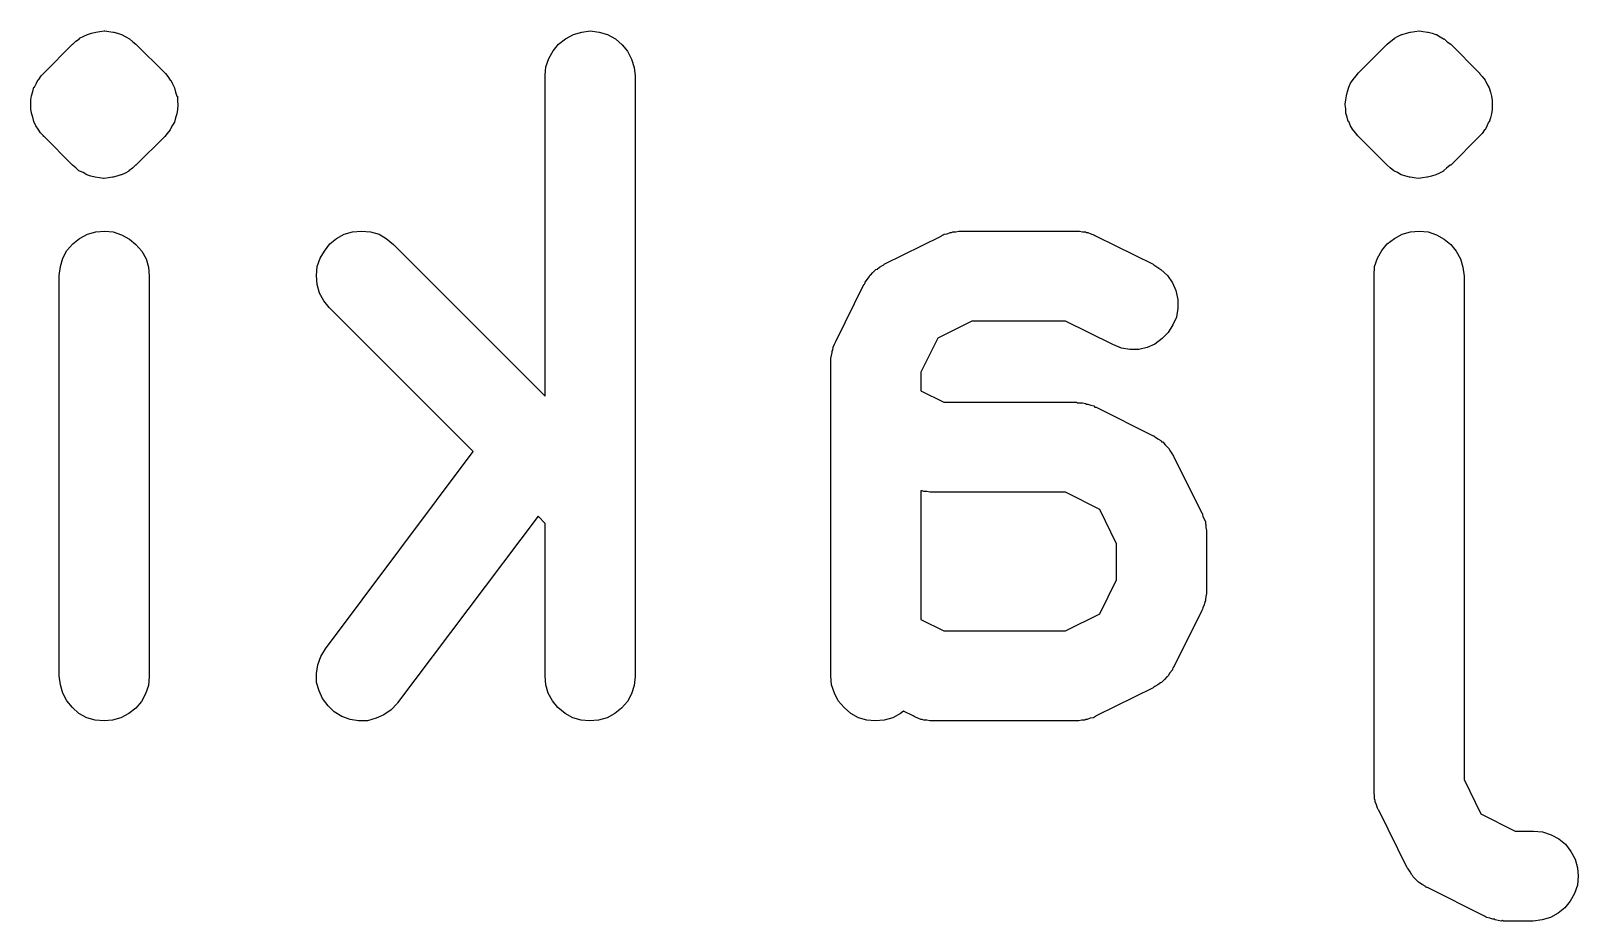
# Model space of a CAD drawing. Extents: x 131.5 to 184.4, y -145.8 to -137.7.
# Drawn here: x 150.344 to 152.922, y -139.201 to -137.717 of the extents above; entities that cross this region are included whole.
import ezdxf

# ---------------------------------------------------------------- set-up
doc = ezdxf.new("R2010")
doc.units = 0
doc.layers.add('BLACK', color=7, linetype='CONTINUOUS')

msp = doc.modelspace()

# ---------------------------------------------------------------- linework, layer by layer
at = {"layer": 'BLACK', "linetype": 'CONTINUOUS'}
for p, q in [((150.366, -137.787), (150.413, -137.739)), ((150.413, -137.739), (150.414, -137.739)), ((150.414, -137.739), (150.419, -137.734)), ((150.414, -137.739), (150.414, -137.739)), ((150.414, -137.739), (150.414, -137.739)), ((150.414, -137.739), (150.414, -137.739)), ((150.414, -137.739), (150.414, -137.739)), ((150.414, -137.739), (150.414, -137.739)), ((150.414, -137.739), (150.414, -137.739)), ((150.419, -137.734), (150.425, -137.73)), ((150.425, -137.729), (150.432, -137.726)), ((150.425, -137.73), (150.425, -137.729)), ((150.425, -137.73), (150.425, -137.73)), ((150.425, -137.73), (150.425, -137.73)), ((150.425, -137.73), (150.425, -137.73)), ((150.432, -137.726), (150.438, -137.723)), ((150.438, -137.723), (150.445, -137.721)), ((150.438, -137.723), (150.438, -137.723)), ((150.438, -137.723), (150.438, -137.723)), ((150.438, -137.723), (150.438, -137.723)), ((150.438, -137.723), (150.438, -137.723)), ((150.445, -137.721), (150.452, -137.719)), ((150.452, -137.719), (150.459, -137.718)), ((150.452, -137.719), (150.452, -137.719)), ((150.452, -137.719), (150.452, -137.719)), ((150.452, -137.719), (150.452, -137.719)), ((150.452, -137.719), (150.452, -137.719)), ((150.459, -137.718), (150.466, -137.717)), ((150.466, -137.717), (150.467, -137.717)), ((150.467, -137.717), (150.467, -137.717)), ((150.467, -137.717), (150.467, -137.717)), ((150.467, -137.717), (150.467, -137.717)), ((150.467, -137.717), (150.474, -137.718)), ((150.474, -137.718), (150.481, -137.719)), ((150.481, -137.719), (150.481, -137.719)), ((150.481, -137.719), (150.481, -137.719)), ((150.481, -137.719), (150.481, -137.719)), ((150.481, -137.719), (150.482, -137.719)), ((150.482, -137.719), (150.488, -137.721)), ((150.488, -137.721), (150.495, -137.723)), ((150.495, -137.723), (150.495, -137.723)), ((150.495, -137.723), (150.495, -137.723)), ((150.495, -137.723), (150.495, -137.723)), ((150.495, -137.723), (150.495, -137.723)), ((150.495, -137.723), (150.502, -137.727)), ((150.502, -137.727), (150.508, -137.73)), ((150.508, -137.73), (150.508, -137.73)), ((150.508, -137.73), (150.508, -137.73)), ((150.508, -137.73), (150.508, -137.73)), ((150.508, -137.73), (150.508, -137.73)), ((150.508, -137.73), (150.514, -137.735)), ((150.514, -137.735), (150.519, -137.739)), ((150.519, -137.739), (150.567, -137.787)), ((151.214, -137.75), (151.223, -137.739)), ((151.223, -137.739), (151.235, -137.73)), ((151.235, -137.73), (151.248, -137.723)), ((151.248, -137.723), (151.262, -137.719)), ((151.262, -137.719), (151.276, -137.717)), ((151.276, -137.717), (151.291, -137.719)), ((151.291, -137.719), (151.305, -137.723)), ((151.305, -137.723), (151.318, -137.73)), ((151.318, -137.73), (151.329, -137.74)), ((151.329, -137.74), (151.338, -137.751)), ((152.556, -137.787), (152.604, -137.739)), ((152.604, -137.739), (152.61, -137.734)), ((152.604, -137.739), (152.604, -137.739)), ((152.604, -137.739), (152.604, -137.739)), ((152.604, -137.739), (152.604, -137.739)), ((152.604, -137.739), (152.604, -137.739)), ((152.604, -137.739), (152.604, -137.739)), ((152.604, -137.739), (152.604, -137.739)), ((152.604, -137.739), (152.604, -137.739)), ((152.61, -137.734), (152.615, -137.73)), ((152.615, -137.73), (152.615, -137.73)), ((152.615, -137.73), (152.616, -137.73)), ((152.616, -137.729), (152.622, -137.726)), ((152.616, -137.73), (152.616, -137.729)), ((152.616, -137.73), (152.616, -137.73)), ((152.622, -137.726), (152.628, -137.723)), ((152.628, -137.723), (152.628, -137.723)), ((152.628, -137.723), (152.629, -137.723)), ((152.629, -137.723), (152.636, -137.721)), ((152.629, -137.723), (152.629, -137.723)), ((152.629, -137.723), (152.629, -137.723)), ((152.636, -137.721), (152.642, -137.719)), ((152.642, -137.719), (152.642, -137.719)), ((152.642, -137.719), (152.643, -137.719)), ((152.643, -137.719), (152.65, -137.718)), ((152.643, -137.719), (152.643, -137.719)), ((152.643, -137.719), (152.643, -137.719)), ((152.65, -137.718), (152.657, -137.717)), ((152.657, -137.717), (152.657, -137.717)), ((152.657, -137.717), (152.657, -137.717)), ((152.657, -137.717), (152.657, -137.717)), ((152.657, -137.717), (152.664, -137.718)), ((152.657, -137.717), (152.657, -137.717)), ((152.664, -137.718), (152.671, -137.719)), ((152.671, -137.719), (152.672, -137.719)), ((152.672, -137.719), (152.672, -137.719)), ((152.672, -137.719), (152.672, -137.719)), ((152.672, -137.719), (152.672, -137.719)), ((152.672, -137.719), (152.679, -137.721)), ((152.679, -137.721), (152.685, -137.723)), ((152.685, -137.723), (152.686, -137.723)), ((152.686, -137.723), (152.686, -137.723)), ((152.686, -137.723), (152.686, -137.723)), ((152.686, -137.723), (152.686, -137.723)), ((152.686, -137.723), (152.692, -137.727)), ((152.692, -137.727), (152.698, -137.73)), ((152.698, -137.73), (152.698, -137.73)), ((152.698, -137.73), (152.699, -137.73)), ((152.699, -137.73), (152.699, -137.73)), ((152.699, -137.73), (152.699, -137.73)), ((152.699, -137.73), (152.704, -137.735)), ((152.704, -137.735), (152.71, -137.739)), ((152.71, -137.739), (152.757, -137.787)), ((151.202, -137.777), (151.207, -137.763)), ((151.207, -137.763), (151.214, -137.75)), ((151.338, -137.751), (151.345, -137.764)), ((151.345, -137.764), (151.349, -137.778)), ((150.357, -137.798), (150.361, -137.792)), ((150.361, -137.792), (150.366, -137.787)), ((150.567, -137.787), (150.567, -137.787)), ((150.567, -137.787), (150.567, -137.787)), ((150.567, -137.787), (150.567, -137.787)), ((150.567, -137.787), (150.568, -137.788)), ((150.568, -137.788), (150.572, -137.793)), ((150.572, -137.793), (150.576, -137.799)), ((151.201, -137.791), (151.202, -137.777)), ((151.201, -137.792), (151.201, -137.791)), ((151.201, -138.326), (151.201, -137.792)), ((151.349, -137.778), (151.351, -137.792)), ((151.351, -137.792), (151.351, -138.792)), ((152.547, -137.798), (152.552, -137.792)), ((152.552, -137.792), (152.556, -137.787)), ((152.757, -137.787), (152.758, -137.787)), ((152.758, -137.787), (152.758, -137.787)), ((152.758, -137.787), (152.758, -137.787)), ((152.758, -137.787), (152.758, -137.788)), ((152.758, -137.788), (152.762, -137.793)), ((152.762, -137.793), (152.767, -137.799)), ((150.345, -137.825), (150.347, -137.818)), ((150.347, -137.818), (150.349, -137.811)), ((150.349, -137.811), (150.349, -137.811)), ((150.349, -137.811), (150.35, -137.811)), ((150.35, -137.811), (150.353, -137.804)), ((150.353, -137.804), (150.356, -137.798)), ((150.356, -137.798), (150.356, -137.798)), ((150.356, -137.798), (150.357, -137.798)), ((150.576, -137.799), (150.577, -137.799)), ((150.577, -137.799), (150.577, -137.799)), ((150.577, -137.799), (150.58, -137.805)), ((150.58, -137.805), (150.583, -137.812)), ((150.583, -137.812), (150.583, -137.812)), ((150.583, -137.812), (150.583, -137.812)), ((150.583, -137.812), (150.585, -137.819)), ((150.585, -137.819), (150.587, -137.826)), ((152.536, -137.825), (152.538, -137.818)), ((152.538, -137.818), (152.54, -137.811)), ((152.54, -137.811), (152.543, -137.804)), ((152.54, -137.811), (152.54, -137.811)), ((152.54, -137.811), (152.54, -137.811)), ((152.543, -137.804), (152.547, -137.798)), ((152.547, -137.798), (152.547, -137.798)), ((152.547, -137.798), (152.547, -137.798)), ((152.767, -137.799), (152.767, -137.799)), ((152.767, -137.799), (152.767, -137.799)), ((152.767, -137.799), (152.77, -137.805)), ((152.77, -137.805), (152.774, -137.812)), ((152.774, -137.812), (152.774, -137.812)), ((152.774, -137.812), (152.774, -137.812)), ((152.774, -137.812), (152.776, -137.819)), ((152.776, -137.819), (152.778, -137.826)), ((150.344, -137.832), (150.345, -137.825)), ((150.344, -137.839), (150.344, -137.832)), ((150.344, -137.84), (150.344, -137.839)), ((150.344, -137.839), (150.344, -137.839)), ((150.344, -137.847), (150.344, -137.84)), ((150.345, -137.825), (150.345, -137.825)), ((150.345, -137.825), (150.345, -137.825)), ((150.587, -137.826), (150.587, -137.826)), ((150.587, -137.826), (150.588, -137.826)), ((150.588, -137.826), (150.588, -137.833)), ((150.588, -137.833), (150.589, -137.84)), ((150.589, -137.841), (150.588, -137.848)), ((150.589, -137.84), (150.589, -137.841)), ((150.589, -137.841), (150.589, -137.841)), ((152.534, -137.839), (152.535, -137.832)), ((152.534, -137.84), (152.534, -137.839)), ((152.534, -137.839), (152.534, -137.839)), ((152.535, -137.847), (152.534, -137.84)), ((152.535, -137.832), (152.536, -137.825)), ((152.536, -137.825), (152.536, -137.825)), ((152.536, -137.825), (152.536, -137.825)), ((152.778, -137.826), (152.778, -137.826)), ((152.778, -137.826), (152.778, -137.826)), ((152.778, -137.826), (152.779, -137.833)), ((152.779, -137.833), (152.779, -137.84)), ((152.779, -137.84), (152.779, -137.841)), ((152.779, -137.841), (152.779, -137.841)), ((152.779, -137.841), (152.779, -137.848)), ((150.345, -137.854), (150.344, -137.847)), ((150.347, -137.861), (150.345, -137.854)), ((150.345, -137.854), (150.345, -137.854)), ((150.345, -137.854), (150.345, -137.854)), ((150.349, -137.868), (150.347, -137.861)), ((150.352, -137.875), (150.349, -137.868)), ((150.349, -137.868), (150.349, -137.868)), ((150.349, -137.868), (150.349, -137.868)), ((150.583, -137.869), (150.579, -137.876)), ((150.585, -137.862), (150.583, -137.869)), ((150.583, -137.869), (150.583, -137.869)), ((150.583, -137.869), (150.583, -137.869)), ((150.587, -137.855), (150.585, -137.862)), ((150.588, -137.848), (150.587, -137.855)), ((150.587, -137.855), (150.587, -137.855)), ((150.587, -137.855), (150.587, -137.855)), ((152.535, -137.854), (152.535, -137.847)), ((152.537, -137.861), (152.535, -137.854)), ((152.535, -137.854), (152.535, -137.854)), ((152.535, -137.854), (152.535, -137.854)), ((152.539, -137.868), (152.537, -137.861)), ((152.54, -137.868), (152.539, -137.868)), ((152.543, -137.875), (152.54, -137.868)), ((152.54, -137.868), (152.54, -137.868)), ((152.773, -137.869), (152.77, -137.876)), ((152.774, -137.869), (152.773, -137.869)), ((152.773, -137.869), (152.773, -137.869)), ((152.776, -137.862), (152.774, -137.869)), ((152.778, -137.855), (152.776, -137.862)), ((152.779, -137.848), (152.778, -137.855)), ((152.778, -137.855), (152.778, -137.855)), ((152.778, -137.855), (152.778, -137.855)), ((150.356, -137.881), (150.352, -137.875)), ((150.36, -137.887), (150.356, -137.881)), ((150.356, -137.881), (150.356, -137.881)), ((150.356, -137.881), (150.356, -137.881)), ((150.365, -137.892), (150.36, -137.887)), ((150.365, -137.893), (150.365, -137.892)), ((150.366, -137.893), (150.365, -137.893)), ((150.365, -137.893), (150.365, -137.893)), ((150.365, -137.893), (150.365, -137.893)), ((150.413, -137.941), (150.366, -137.893)), ((150.567, -137.893), (150.519, -137.941)), ((150.571, -137.888), (150.567, -137.893)), ((150.576, -137.882), (150.571, -137.888)), ((150.579, -137.876), (150.576, -137.882)), ((150.576, -137.882), (150.576, -137.882)), ((150.576, -137.882), (150.576, -137.882)), ((152.546, -137.881), (152.543, -137.875)), ((152.551, -137.887), (152.546, -137.881)), ((152.546, -137.881), (152.546, -137.881)), ((152.546, -137.881), (152.546, -137.881)), ((152.555, -137.892), (152.551, -137.887)), ((152.556, -137.893), (152.555, -137.892)), ((152.604, -137.941), (152.556, -137.893)), ((152.556, -137.893), (152.556, -137.893)), ((152.556, -137.893), (152.556, -137.893)), ((152.556, -137.893), (152.556, -137.893)), ((152.757, -137.893), (152.71, -137.941)), ((152.762, -137.888), (152.757, -137.893)), ((152.766, -137.882), (152.762, -137.888)), ((152.767, -137.882), (152.766, -137.882)), ((152.766, -137.882), (152.766, -137.882)), ((152.77, -137.876), (152.767, -137.882)), ((150.419, -137.945), (150.413, -137.941)), ((150.424, -137.95), (150.419, -137.945)), ((150.513, -137.946), (150.507, -137.95)), ((150.518, -137.941), (150.513, -137.946)), ((150.519, -137.941), (150.518, -137.941)), ((150.519, -137.941), (150.519, -137.941)), ((150.519, -137.941), (150.519, -137.941)), ((150.519, -137.941), (150.519, -137.941)), ((150.519, -137.941), (150.519, -137.941)), ((150.519, -137.941), (150.519, -137.941)), ((150.519, -137.941), (150.519, -137.941)), ((152.609, -137.945), (152.604, -137.941)), ((152.615, -137.95), (152.609, -137.945)), ((152.703, -137.946), (152.698, -137.95)), ((152.709, -137.941), (152.703, -137.946)), ((152.71, -137.941), (152.709, -137.941)), ((152.709, -137.941), (152.709, -137.941)), ((152.709, -137.941), (152.709, -137.941)), ((152.709, -137.941), (152.709, -137.941)), ((152.709, -137.941), (152.709, -137.941)), ((152.709, -137.941), (152.709, -137.941)), ((152.709, -137.941), (152.709, -137.941)), ((150.431, -137.953), (150.424, -137.95)), ((150.424, -137.95), (150.424, -137.95)), ((150.424, -137.95), (150.424, -137.95)), ((150.424, -137.95), (150.424, -137.95)), ((150.424, -137.95), (150.424, -137.95)), ((150.437, -137.957), (150.431, -137.953)), ((150.444, -137.959), (150.437, -137.957)), ((150.437, -137.957), (150.437, -137.957)), ((150.437, -137.957), (150.437, -137.957)), ((150.437, -137.957), (150.437, -137.957)), ((150.437, -137.957), (150.437, -137.957)), ((150.451, -137.961), (150.444, -137.959)), ((150.458, -137.962), (150.451, -137.961)), ((150.451, -137.961), (150.451, -137.961)), ((150.451, -137.961), (150.451, -137.961)), ((150.451, -137.961), (150.451, -137.961)), ((150.451, -137.961), (150.451, -137.961)), ((150.465, -137.963), (150.458, -137.962)), ((150.466, -137.963), (150.465, -137.963)), ((150.473, -137.962), (150.466, -137.963)), ((150.466, -137.963), (150.466, -137.963)), ((150.466, -137.963), (150.466, -137.963)), ((150.466, -137.963), (150.466, -137.963)), ((150.48, -137.961), (150.473, -137.962)), ((150.481, -137.961), (150.48, -137.961)), ((150.48, -137.961), (150.48, -137.961)), ((150.48, -137.961), (150.48, -137.961)), ((150.48, -137.961), (150.48, -137.961)), ((150.487, -137.959), (150.481, -137.961)), ((150.494, -137.957), (150.487, -137.959)), ((150.495, -137.957), (150.494, -137.957)), ((150.494, -137.957), (150.494, -137.957)), ((150.494, -137.957), (150.494, -137.957)), ((150.494, -137.957), (150.494, -137.957)), ((150.501, -137.954), (150.495, -137.957)), ((150.507, -137.951), (150.501, -137.954)), ((150.507, -137.95), (150.507, -137.95)), ((150.507, -137.95), (150.507, -137.95)), ((150.507, -137.95), (150.507, -137.95)), ((150.507, -137.95), (150.507, -137.951)), ((152.621, -137.953), (152.615, -137.95)), ((152.615, -137.95), (152.615, -137.95)), ((152.615, -137.95), (152.615, -137.95)), ((152.615, -137.95), (152.615, -137.95)), ((152.615, -137.95), (152.615, -137.95)), ((152.627, -137.957), (152.621, -137.953)), ((152.628, -137.957), (152.627, -137.957)), ((152.627, -137.957), (152.627, -137.957)), ((152.635, -137.959), (152.628, -137.957)), ((152.628, -137.957), (152.628, -137.957)), ((152.628, -137.957), (152.628, -137.957)), ((152.641, -137.961), (152.635, -137.959)), ((152.642, -137.961), (152.641, -137.961)), ((152.641, -137.961), (152.641, -137.961)), ((152.649, -137.962), (152.642, -137.961)), ((152.642, -137.961), (152.642, -137.961)), ((152.642, -137.961), (152.642, -137.961)), ((152.656, -137.963), (152.649, -137.962)), ((152.663, -137.962), (152.656, -137.963)), ((152.656, -137.963), (152.656, -137.963)), ((152.656, -137.963), (152.656, -137.963)), ((152.656, -137.963), (152.656, -137.963)), ((152.656, -137.963), (152.656, -137.963)), ((152.67, -137.961), (152.663, -137.962)), ((152.671, -137.961), (152.67, -137.961)), ((152.678, -137.959), (152.671, -137.961)), ((152.671, -137.961), (152.671, -137.961)), ((152.671, -137.961), (152.671, -137.961)), ((152.671, -137.961), (152.671, -137.961)), ((152.685, -137.957), (152.678, -137.959)), ((152.691, -137.954), (152.685, -137.957)), ((152.685, -137.957), (152.685, -137.957)), ((152.685, -137.957), (152.685, -137.957)), ((152.685, -137.957), (152.685, -137.957)), ((152.685, -137.957), (152.685, -137.957)), ((152.698, -137.951), (152.691, -137.954)), ((152.698, -137.95), (152.698, -137.95)), ((152.698, -137.95), (152.698, -137.95)), ((152.698, -137.95), (152.698, -137.95)), ((152.698, -137.95), (152.698, -137.951)), ((150.452, -138.052), (150.467, -138.051)), ((150.467, -138.051), (150.481, -138.052)), ((150.88, -138.052), (150.895, -138.051)), ((150.895, -138.051), (150.91, -138.052)), ((151.885, -138.052), (151.89, -138.051)), ((151.89, -138.051), (151.893, -138.051)), ((151.893, -138.051), (151.895, -138.051)), ((151.895, -138.051), (152.085, -138.051)), ((152.085, -138.051), (152.086, -138.051)), ((152.086, -138.051), (152.088, -138.051)), ((152.088, -138.051), (152.091, -138.051)), ((152.091, -138.051), (152.096, -138.052)), ((152.643, -138.052), (152.657, -138.051)), ((152.657, -138.051), (152.672, -138.052)), ((150.404, -138.083), (150.414, -138.072)), ((150.414, -138.072), (150.425, -138.063)), ((150.425, -138.063), (150.438, -138.056)), ((150.438, -138.056), (150.452, -138.052)), ((150.481, -138.052), (150.495, -138.057)), ((150.495, -138.057), (150.508, -138.064)), ((150.508, -138.064), (150.519, -138.073)), ((150.519, -138.073), (150.529, -138.084)), ((150.833, -138.084), (150.842, -138.072)), ((150.842, -138.072), (150.853, -138.063)), ((150.853, -138.063), (150.866, -138.056)), ((150.866, -138.056), (150.88, -138.052)), ((150.91, -138.052), (150.924, -138.056)), ((150.924, -138.056), (150.936, -138.063)), ((150.936, -138.063), (150.948, -138.073)), ((150.948, -138.073), (151.201, -138.326)), ((151.766, -138.106), (151.861, -138.059)), ((151.861, -138.059), (151.862, -138.058)), ((151.862, -138.058), (151.864, -138.057)), ((151.864, -138.057), (151.866, -138.056)), ((151.866, -138.056), (151.871, -138.055)), ((151.871, -138.055), (151.876, -138.053)), ((151.876, -138.053), (151.878, -138.053)), ((151.878, -138.053), (151.88, -138.052)), ((151.88, -138.052), (151.885, -138.052)), ((152.096, -138.052), (152.101, -138.052)), ((152.101, -138.052), (152.103, -138.053)), ((152.103, -138.053), (152.105, -138.053)), ((152.105, -138.053), (152.11, -138.055)), ((152.11, -138.055), (152.115, -138.057)), ((152.115, -138.057), (152.117, -138.058)), ((152.117, -138.058), (152.119, -138.059)), ((152.119, -138.059), (152.214, -138.106)), ((152.595, -138.083), (152.604, -138.072)), ((152.604, -138.072), (152.616, -138.063)), ((152.616, -138.063), (152.629, -138.056)), ((152.629, -138.056), (152.643, -138.052)), ((152.672, -138.052), (152.686, -138.057)), ((152.686, -138.057), (152.699, -138.064)), ((152.699, -138.064), (152.71, -138.073)), ((152.71, -138.073), (152.719, -138.084)), ((150.393, -138.11), (150.397, -138.096)), ((150.397, -138.096), (150.404, -138.083)), ((150.529, -138.084), (150.536, -138.097)), ((150.536, -138.097), (150.54, -138.111)), ((150.821, -138.11), (150.826, -138.096)), ((150.826, -138.096), (150.833, -138.084)), ((152.583, -138.11), (152.588, -138.096)), ((152.588, -138.096), (152.595, -138.083)), ((152.719, -138.084), (152.726, -138.097)), ((152.726, -138.097), (152.73, -138.111)), ((150.391, -138.125), (150.393, -138.11)), ((150.391, -138.126), (150.391, -138.125)), ((150.391, -138.792), (150.391, -138.126)), ((150.54, -138.111), (150.541, -138.126)), ((150.541, -138.126), (150.541, -138.792)), ((150.82, -138.125), (150.821, -138.11)), ((150.821, -138.14), (150.82, -138.125)), ((151.738, -138.131), (151.741, -138.127)), ((151.741, -138.127), (151.742, -138.125)), ((151.742, -138.125), (151.743, -138.124)), ((151.743, -138.124), (151.747, -138.12)), ((151.747, -138.12), (151.751, -138.116)), ((151.751, -138.116), (151.752, -138.115)), ((151.752, -138.115), (151.754, -138.114)), ((151.754, -138.114), (151.758, -138.111)), ((151.758, -138.111), (151.763, -138.108)), ((151.763, -138.108), (151.765, -138.107)), ((151.765, -138.107), (151.766, -138.106)), ((152.214, -138.106), (152.215, -138.107)), ((152.215, -138.107), (152.227, -138.115)), ((152.227, -138.115), (152.238, -138.125)), ((152.238, -138.125), (152.246, -138.137)), ((152.582, -138.125), (152.583, -138.11)), ((152.582, -138.126), (152.582, -138.125)), ((152.582, -138.983), (152.582, -138.126)), ((152.73, -138.111), (152.732, -138.126)), ((152.732, -138.126), (152.732, -138.965)), ((150.825, -138.154), (150.821, -138.14)), ((150.832, -138.167), (150.825, -138.154)), ((151.685, -138.235), (151.732, -138.14)), ((151.732, -138.14), (151.733, -138.139)), ((151.733, -138.139), (151.734, -138.137)), ((151.734, -138.136), (151.738, -138.131)), ((151.734, -138.137), (151.734, -138.136)), ((152.246, -138.137), (152.252, -138.15)), ((152.252, -138.15), (152.255, -138.165)), ((150.841, -138.178), (150.832, -138.167)), ((150.842, -138.179), (150.841, -138.178)), ((151.081, -138.418), (150.842, -138.179)), ((152.255, -138.179), (152.253, -138.194)), ((152.255, -138.165), (152.255, -138.179)), ((151.912, -138.201), (151.855, -138.229)), ((152.068, -138.201), (151.912, -138.201)), ((152.147, -138.24), (152.068, -138.201)), ((152.253, -138.194), (152.247, -138.207)), ((151.855, -138.229), (151.827, -138.286)), ((152.229, -138.23), (152.217, -138.239)), ((152.239, -138.22), (152.229, -138.23)), ((152.247, -138.207), (152.239, -138.22)), ((151.677, -138.263), (151.678, -138.258)), ((151.678, -138.258), (151.679, -138.253)), ((151.679, -138.251), (151.68, -138.249)), ((151.679, -138.253), (151.679, -138.251)), ((151.68, -138.249), (151.681, -138.244)), ((151.681, -138.244), (151.683, -138.239)), ((151.683, -138.239), (151.684, -138.237)), ((151.684, -138.237), (151.685, -138.235)), ((152.161, -138.246), (152.147, -138.24)), ((152.175, -138.248), (152.161, -138.246)), ((152.19, -138.248), (152.175, -138.248)), ((152.204, -138.245), (152.19, -138.248)), ((152.217, -138.239), (152.204, -138.245)), ((151.677, -138.265), (151.677, -138.263)), ((151.677, -138.268), (151.677, -138.265)), ((151.677, -138.269), (151.677, -138.268)), ((151.677, -138.792), (151.677, -138.269)), ((151.827, -138.286), (151.827, -138.317)), ((151.827, -138.317), (151.865, -138.336)), ((151.865, -138.336), (152.085, -138.336)), ((152.085, -138.336), (152.086, -138.336)), ((152.086, -138.336), (152.088, -138.337)), ((152.088, -138.337), (152.091, -138.337)), ((152.091, -138.337), (152.096, -138.337)), ((152.096, -138.337), (152.101, -138.338)), ((152.101, -138.338), (152.103, -138.339)), ((152.103, -138.339), (152.105, -138.339)), ((152.105, -138.339), (152.11, -138.341)), ((152.11, -138.341), (152.115, -138.342)), ((152.115, -138.342), (152.117, -138.344)), ((152.117, -138.344), (152.119, -138.344)), ((152.119, -138.344), (152.214, -138.392)), ((152.214, -138.392), (152.215, -138.392)), ((152.215, -138.392), (152.216, -138.393)), ((152.216, -138.393), (152.218, -138.394)), ((152.218, -138.394), (152.222, -138.397)), ((152.222, -138.397), (152.227, -138.4)), ((152.227, -138.4), (152.228, -138.402)), ((152.228, -138.402), (152.23, -138.402)), ((152.23, -138.402), (152.234, -138.407)), ((152.234, -138.407), (152.238, -138.411)), ((152.238, -138.411), (152.239, -138.412)), ((152.239, -138.412), (152.24, -138.413)), ((150.835, -138.747), (151.081, -138.418)), ((152.24, -138.413), (152.243, -138.418)), ((152.243, -138.418), (152.246, -138.423)), ((152.246, -138.423), (152.247, -138.424)), ((152.247, -138.424), (152.248, -138.426)), ((152.248, -138.426), (152.295, -138.521)), ((151.829, -138.484), (151.827, -138.484)), ((151.827, -138.484), (151.827, -138.484)), ((151.827, -138.484), (151.827, -138.698)), ((151.832, -138.485), (151.829, -138.484)), ((151.837, -138.485), (151.832, -138.485)), ((151.842, -138.486), (151.837, -138.485)), ((151.844, -138.486), (151.842, -138.486)), ((151.846, -138.486), (151.844, -138.486)), ((151.847, -138.486), (151.846, -138.486)), ((152.068, -138.486), (151.847, -138.486)), ((152.125, -138.515), (152.068, -138.486)), ((152.153, -138.572), (152.125, -138.515)), ((151.189, -138.526), (150.955, -138.837)), ((151.201, -138.538), (151.189, -138.526)), ((151.201, -138.792), (151.201, -138.538)), ((152.295, -138.521), (152.296, -138.522)), ((152.296, -138.522), (152.296, -138.524)), ((152.296, -138.524), (152.297, -138.526)), ((152.297, -138.526), (152.299, -138.531)), ((152.299, -138.531), (152.301, -138.535)), ((152.301, -138.535), (152.301, -138.538)), ((152.301, -138.538), (152.302, -138.54)), ((152.302, -138.54), (152.302, -138.545)), ((152.302, -138.545), (152.303, -138.55)), ((152.303, -138.55), (152.303, -138.552)), ((152.303, -138.552), (152.303, -138.554)), ((152.303, -138.554), (152.303, -138.65)), ((152.153, -138.632), (152.153, -138.572)), ((152.125, -138.689), (152.153, -138.632)), ((152.3, -138.669), (152.299, -138.674)), ((152.301, -138.667), (152.3, -138.669)), ((152.302, -138.66), (152.301, -138.665)), ((152.301, -138.665), (152.301, -138.667)), ((152.303, -138.655), (152.302, -138.66)), ((152.303, -138.65), (152.303, -138.651)), ((152.303, -138.651), (152.303, -138.653)), ((152.303, -138.653), (152.303, -138.655)), ((152.068, -138.717), (152.125, -138.689)), ((152.295, -138.683), (152.248, -138.778)), ((152.296, -138.681), (152.295, -138.683)), ((152.297, -138.679), (152.296, -138.681)), ((152.299, -138.674), (152.297, -138.679)), ((151.827, -138.698), (151.865, -138.717)), ((151.865, -138.717), (152.068, -138.717)), ((150.827, -138.76), (150.835, -138.747)), ((150.822, -138.774), (150.827, -138.76)), ((150.393, -138.807), (150.391, -138.792)), ((150.541, -138.793), (150.54, -138.808)), ((150.541, -138.792), (150.541, -138.793)), ((150.82, -138.788), (150.822, -138.774)), ((150.82, -138.803), (150.82, -138.788)), ((151.202, -138.807), (151.201, -138.792)), ((151.351, -138.793), (151.349, -138.808)), ((151.351, -138.792), (151.351, -138.793)), ((151.678, -138.807), (151.677, -138.792)), ((152.233, -138.798), (152.229, -138.802)), ((152.237, -138.794), (152.233, -138.798)), ((152.238, -138.793), (152.237, -138.794)), ((152.239, -138.792), (152.238, -138.793)), ((152.242, -138.787), (152.239, -138.792)), ((152.246, -138.782), (152.242, -138.787)), ((152.247, -138.779), (152.246, -138.781)), ((152.246, -138.781), (152.246, -138.782)), ((152.248, -138.778), (152.247, -138.779)), ((150.397, -138.821), (150.393, -138.807)), ((150.404, -138.834), (150.397, -138.821)), ((150.535, -138.822), (150.528, -138.835)), ((150.54, -138.808), (150.535, -138.822)), ((150.824, -138.817), (150.82, -138.803)), ((150.83, -138.83), (150.824, -138.817)), ((151.206, -138.821), (151.202, -138.807)), ((151.213, -138.834), (151.206, -138.821)), ((151.345, -138.822), (151.338, -138.835)), ((151.349, -138.808), (151.345, -138.822)), ((151.683, -138.821), (151.678, -138.807)), ((151.689, -138.834), (151.683, -138.821)), ((152.214, -138.812), (152.119, -138.859)), ((152.215, -138.811), (152.214, -138.812)), ((152.217, -138.81), (152.215, -138.811)), ((152.222, -138.807), (152.217, -138.81)), ((152.226, -138.804), (152.222, -138.807)), ((152.228, -138.803), (152.226, -138.804)), ((152.229, -138.802), (152.228, -138.803)), ((150.413, -138.845), (150.404, -138.834)), ((150.424, -138.855), (150.413, -138.845)), ((150.519, -138.846), (150.507, -138.855)), ((150.528, -138.835), (150.519, -138.846)), ((150.839, -138.842), (150.83, -138.83)), ((150.849, -138.852), (150.839, -138.842)), ((150.944, -138.849), (150.932, -138.857)), ((150.954, -138.838), (150.944, -138.849)), ((150.955, -138.837), (150.954, -138.838)), ((151.222, -138.845), (151.213, -138.834)), ((151.234, -138.855), (151.222, -138.845)), ((151.328, -138.846), (151.317, -138.855)), ((151.338, -138.835), (151.328, -138.846)), ((151.699, -138.845), (151.689, -138.834)), ((151.71, -138.855), (151.699, -138.845)), ((151.798, -138.851), (151.793, -138.855)), ((151.814, -138.859), (151.798, -138.851)), ((150.437, -138.862), (150.424, -138.855)), ((150.451, -138.866), (150.437, -138.862)), ((150.466, -138.867), (150.451, -138.866)), ((150.48, -138.866), (150.466, -138.867)), ((150.494, -138.862), (150.48, -138.866)), ((150.507, -138.855), (150.494, -138.862)), ((150.862, -138.86), (150.849, -138.852)), ((150.876, -138.865), (150.862, -138.86)), ((150.89, -138.867), (150.876, -138.865)), ((150.905, -138.867), (150.89, -138.867)), ((150.919, -138.863), (150.905, -138.867)), ((150.932, -138.857), (150.919, -138.863)), ((151.247, -138.862), (151.234, -138.855)), ((151.261, -138.866), (151.247, -138.862)), ((151.275, -138.867), (151.261, -138.866)), ((151.29, -138.866), (151.275, -138.867)), ((151.304, -138.862), (151.29, -138.866)), ((151.317, -138.855), (151.304, -138.862)), ((151.723, -138.862), (151.71, -138.855)), ((151.737, -138.866), (151.723, -138.862)), ((151.751, -138.867), (151.737, -138.866)), ((151.766, -138.866), (151.751, -138.867)), ((151.78, -138.862), (151.766, -138.866)), ((151.793, -138.855), (151.78, -138.862)), ((151.816, -138.86), (151.814, -138.859)), ((151.818, -138.861), (151.816, -138.86)), ((151.822, -138.863), (151.818, -138.861)), ((151.827, -138.865), (151.822, -138.863)), ((151.829, -138.865), (151.827, -138.865)), ((151.832, -138.866), (151.829, -138.865)), ((151.837, -138.866), (151.832, -138.866)), ((151.842, -138.867), (151.837, -138.866)), ((151.844, -138.867), (151.842, -138.867)), ((151.846, -138.867), (151.844, -138.867)), ((151.847, -138.867), (151.846, -138.867)), ((152.085, -138.867), (151.847, -138.867)), ((152.087, -138.867), (152.085, -138.867)), ((152.09, -138.867), (152.087, -138.867)), ((152.095, -138.866), (152.09, -138.867)), ((152.1, -138.866), (152.095, -138.866)), ((152.102, -138.865), (152.1, -138.866)), ((152.104, -138.865), (152.102, -138.865)), ((152.109, -138.863), (152.104, -138.865)), ((152.114, -138.862), (152.109, -138.863)), ((152.116, -138.861), (152.114, -138.862)), ((152.118, -138.86), (152.116, -138.861)), ((152.119, -138.859), (152.118, -138.86)), ((152.732, -138.965), (152.76, -139.022)), ((152.582, -138.985), (152.582, -138.983)), ((152.582, -138.987), (152.582, -138.985)), ((152.583, -138.992), (152.582, -138.987)), ((152.583, -138.997), (152.583, -138.992)), ((152.584, -139), (152.583, -138.997)), ((152.584, -139.002), (152.584, -139)), ((152.586, -139.007), (152.584, -139.002)), ((152.587, -139.011), (152.586, -139.007)), ((152.588, -139.013), (152.587, -139.011)), ((152.589, -139.015), (152.588, -139.013)), ((152.59, -139.016), (152.589, -139.015)), ((152.637, -139.112), (152.59, -139.016)), ((152.76, -139.022), (152.817, -139.051)), ((152.817, -139.051), (152.847, -139.051)), ((152.847, -139.051), (152.848, -139.051)), ((152.848, -139.051), (152.863, -139.052)), ((152.863, -139.052), (152.877, -139.057)), ((152.877, -139.057), (152.89, -139.064)), ((152.89, -139.064), (152.901, -139.073)), ((152.901, -139.073), (152.91, -139.085)), ((152.91, -139.085), (152.917, -139.098)), ((152.917, -139.098), (152.921, -139.112)), ((152.638, -139.113), (152.637, -139.112)), ((152.639, -139.114), (152.638, -139.113)), ((152.642, -139.119), (152.639, -139.114)), ((152.645, -139.124), (152.642, -139.119)), ((152.646, -139.125), (152.645, -139.124)), ((152.647, -139.127), (152.646, -139.125)), ((152.651, -139.131), (152.647, -139.127)), ((152.655, -139.135), (152.651, -139.131)), ((152.921, -139.112), (152.922, -139.126)), ((152.922, -139.126), (152.921, -139.141)), ((152.656, -139.136), (152.655, -139.135)), ((152.658, -139.137), (152.656, -139.136)), ((152.662, -139.14), (152.658, -139.137)), ((152.667, -139.143), (152.662, -139.14)), ((152.668, -139.144), (152.667, -139.143)), ((152.67, -139.145), (152.668, -139.144)), ((152.671, -139.145), (152.67, -139.145)), ((152.766, -139.193), (152.671, -139.145)), ((152.916, -139.155), (152.909, -139.168)), ((152.921, -139.141), (152.916, -139.155)), ((152.9, -139.179), (152.889, -139.188)), ((152.909, -139.168), (152.9, -139.179)), ((152.768, -139.194), (152.766, -139.193)), ((152.77, -139.195), (152.768, -139.194)), ((152.775, -139.196), (152.77, -139.195)), ((152.78, -139.198), (152.775, -139.196)), ((152.782, -139.198), (152.78, -139.198)), ((152.784, -139.199), (152.782, -139.198)), ((152.789, -139.2), (152.784, -139.199)), ((152.794, -139.201), (152.789, -139.2)), ((152.796, -139.2), (152.794, -139.201)), ((152.798, -139.201), (152.796, -139.2)), ((152.8, -139.201), (152.798, -139.201)), ((152.847, -139.201), (152.8, -139.201)), ((152.862, -139.199), (152.847, -139.201)), ((152.876, -139.195), (152.862, -139.199)), ((152.889, -139.188), (152.876, -139.195))]:
    msp.add_line(p, q, dxfattribs=at)

doc.saveas('drawing.dxf')
